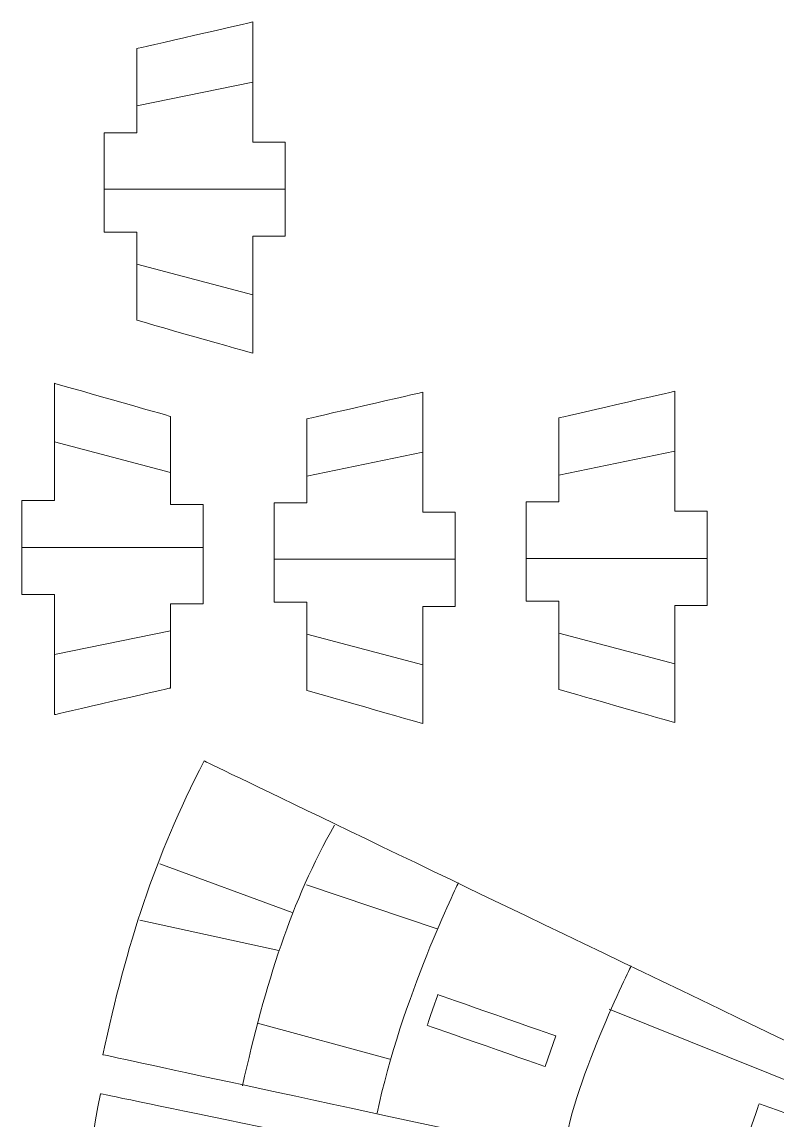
# Model space of a CAD drawing. Header units: centimetres. Extents: x -388 to 387, y -439 to 439.
# Drawn here: x -369.8 to -293.1, y -228.4 to -116.9 of the extents above; entities that cross this region are included whole.
import ezdxf

# ---------------------------------------------------------------- set-up
doc = ezdxf.new("R2010")
doc.units = ezdxf.units.CM
doc.header["$MEASUREMENT"] = 0
doc.layers.add('Layer 1', color=7, linetype='Continuous')

msp = doc.modelspace()

# ---------------------------------------------------------------- linework, layer by layer
at = {"layer": 'Layer 1', "color": 250, "lineweight": 20}
for points, knots in [([(-361.4764, -128.1527), (-361.4764, -128.1527), (-358.1541, -128.1527), (-358.1541, -128.1527), (-358.1541, -128.1527), (-358.1541, -128.1527), (-358.1541, -119.6157), (-358.1541, -119.6157), (-358.1541, -119.6157), (-358.1541, -119.6157), (-346.3779, -116.9116), (-346.3779, -116.9116), (-346.3779, -116.9116), (-346.3779, -116.9116), (-346.3779, -129.101), (-346.3779, -129.101), (-346.3779, -129.101), (-346.3779, -129.101), (-343.0759, -129.101), (-343.0759, -129.101), (-343.0759, -129.101), (-343.0759, -129.101), (-343.0759, -138.6493), (-343.0759, -138.6493), (-343.0759, -138.6493), (-343.0759, -138.6493), (-346.3779, -138.6493), (-346.3779, -138.6493), (-346.3779, -138.6493), (-346.3779, -138.6493), (-346.3779, -150.541), (-346.3779, -150.541), (-346.3779, -150.541), (-346.3779, -150.541), (-358.1541, -147.1869), (-358.1541, -147.1869), (-358.1541, -147.1869), (-358.1541, -147.1869), (-358.1541, -138.2355), (-358.1541, -138.2355), (-358.1541, -138.2355), (-358.1541, -138.2355), (-361.4764, -138.2355), (-361.4764, -138.2355), (-361.4764, -138.2355), (-361.4764, -138.2355), (-361.4764, -128.1527), (-361.4764, -128.1527)], [0, 0, 0, 0, 0.07692308, 0.07692308, 0.07692308, 0.07692309, 0.15384615, 0.15384615, 0.15384615, 0.15384616, 0.23076923, 0.23076923, 0.23076923, 0.23076924, 0.30769231, 0.30769231, 0.30769231, 0.30769232, 0.38461538, 0.38461538, 0.38461538, 0.38461539, 0.46153846, 0.46153846, 0.46153846, 0.46153847, 0.53846154, 0.53846154, 0.53846154, 0.53846155, 0.61538462, 0.61538462, 0.61538462, 0.61538463, 0.69230769, 0.69230769, 0.69230769, 0.6923077, 0.76923077, 0.76923077, 0.76923077, 0.76923078, 0.84615385, 0.84615385, 0.84615385, 0.84615386, 1, 1, 1, 1]), ([(-351.4179, -175.9799), (-351.4179, -175.9799), (-354.7402, -175.9799), (-354.7402, -175.9799), (-354.7402, -175.9799), (-354.7402, -175.9799), (-354.7402, -184.5169), (-354.7402, -184.5169), (-354.7402, -184.5169), (-354.7402, -184.5169), (-366.5164, -187.221), (-366.5164, -187.221), (-366.5164, -187.221), (-366.5164, -187.221), (-366.5164, -175.0316), (-366.5164, -175.0316), (-366.5164, -175.0316), (-366.5164, -175.0316), (-369.8184, -175.0316), (-369.8184, -175.0316), (-369.8184, -175.0316), (-369.8184, -175.0316), (-369.8184, -165.4833), (-369.8184, -165.4833), (-369.8184, -165.4833), (-369.8184, -165.4833), (-366.5164, -165.4833), (-366.5164, -165.4833), (-366.5164, -165.4833), (-366.5164, -165.4833), (-366.5164, -153.5916), (-366.5164, -153.5916), (-366.5164, -153.5916), (-366.5164, -153.5916), (-354.7402, -156.9457), (-354.7402, -156.9457), (-354.7402, -156.9457), (-354.7402, -156.9457), (-354.7402, -165.8971), (-354.7402, -165.8971), (-354.7402, -165.8971), (-354.7402, -165.8971), (-351.4179, -165.8971), (-351.4179, -165.8971), (-351.4179, -165.8971), (-351.4179, -165.8971), (-351.4179, -175.9799), (-351.4179, -175.9799)], [0, 0, 0, 0, 0.07692308, 0.07692308, 0.07692308, 0.07692309, 0.15384615, 0.15384615, 0.15384615, 0.15384616, 0.23076923, 0.23076923, 0.23076923, 0.23076924, 0.30769231, 0.30769231, 0.30769231, 0.30769232, 0.38461538, 0.38461538, 0.38461538, 0.38461539, 0.46153846, 0.46153846, 0.46153846, 0.46153847, 0.53846154, 0.53846154, 0.53846154, 0.53846155, 0.61538462, 0.61538462, 0.61538462, 0.61538463, 0.69230769, 0.69230769, 0.69230769, 0.6923077, 0.76923077, 0.76923077, 0.76923077, 0.76923078, 0.84615385, 0.84615385, 0.84615385, 0.84615386, 1, 1, 1, 1]), ([(-344.2081, -165.7327), (-344.2081, -165.7327), (-340.8858, -165.7327), (-340.8858, -165.7327), (-340.8858, -165.7327), (-340.8858, -165.7327), (-340.8858, -157.1957), (-340.8858, -157.1957), (-340.8858, -157.1957), (-340.8858, -157.1957), (-329.1096, -154.4916), (-329.1096, -154.4916), (-329.1096, -154.4916), (-329.1096, -154.4916), (-329.1096, -166.681), (-329.1096, -166.681), (-329.1096, -166.681), (-329.1096, -166.681), (-325.8076, -166.681), (-325.8076, -166.681), (-325.8076, -166.681), (-325.8076, -166.681), (-325.8076, -176.2293), (-325.8076, -176.2293), (-325.8076, -176.2293), (-325.8076, -176.2293), (-329.1096, -176.2293), (-329.1096, -176.2293), (-329.1096, -176.2293), (-329.1096, -176.2293), (-329.1096, -188.121), (-329.1096, -188.121), (-329.1096, -188.121), (-329.1096, -188.121), (-340.8858, -184.7669), (-340.8858, -184.7669), (-340.8858, -184.7669), (-340.8858, -184.7669), (-340.8858, -175.8155), (-340.8858, -175.8155), (-340.8858, -175.8155), (-340.8858, -175.8155), (-344.2081, -175.8155), (-344.2081, -175.8155), (-344.2081, -175.8155), (-344.2081, -175.8155), (-344.2081, -165.7327), (-344.2081, -165.7327)], [0, 0, 0, 0, 0.07692308, 0.07692308, 0.07692308, 0.07692309, 0.15384615, 0.15384615, 0.15384615, 0.15384616, 0.23076923, 0.23076923, 0.23076923, 0.23076924, 0.30769231, 0.30769231, 0.30769231, 0.30769232, 0.38461538, 0.38461538, 0.38461538, 0.38461539, 0.46153846, 0.46153846, 0.46153846, 0.46153847, 0.53846154, 0.53846154, 0.53846154, 0.53846155, 0.61538462, 0.61538462, 0.61538462, 0.61538463, 0.69230769, 0.69230769, 0.69230769, 0.6923077, 0.76923077, 0.76923077, 0.76923077, 0.76923078, 0.84615385, 0.84615385, 0.84615385, 0.84615386, 1, 1, 1, 1]), ([(-318.6129, -165.6327), (-318.6129, -165.6327), (-315.2906, -165.6327), (-315.2906, -165.6327), (-315.2906, -165.6327), (-315.2906, -165.6327), (-315.2906, -157.0957), (-315.2906, -157.0957), (-315.2906, -157.0957), (-315.2906, -157.0957), (-303.5144, -154.3916), (-303.5144, -154.3916), (-303.5144, -154.3916), (-303.5144, -154.3916), (-303.5144, -166.581), (-303.5144, -166.581), (-303.5144, -166.581), (-303.5144, -166.581), (-300.2124, -166.581), (-300.2124, -166.581), (-300.2124, -166.581), (-300.2124, -166.581), (-300.2124, -176.1293), (-300.2124, -176.1293), (-300.2124, -176.1293), (-300.2124, -176.1293), (-303.5144, -176.1293), (-303.5144, -176.1293), (-303.5144, -176.1293), (-303.5144, -176.1293), (-303.5144, -188.021), (-303.5144, -188.021), (-303.5144, -188.021), (-303.5144, -188.021), (-315.2906, -184.6669), (-315.2906, -184.6669), (-315.2906, -184.6669), (-315.2906, -184.6669), (-315.2906, -175.7155), (-315.2906, -175.7155), (-315.2906, -175.7155), (-315.2906, -175.7155), (-318.6129, -175.7155), (-318.6129, -175.7155), (-318.6129, -175.7155), (-318.6129, -175.7155), (-318.6129, -165.6327), (-318.6129, -165.6327)], [0, 0, 0, 0, 0.07692308, 0.07692308, 0.07692308, 0.07692309, 0.15384615, 0.15384615, 0.15384615, 0.15384616, 0.23076923, 0.23076923, 0.23076923, 0.23076924, 0.30769231, 0.30769231, 0.30769231, 0.30769232, 0.38461538, 0.38461538, 0.38461538, 0.38461539, 0.46153846, 0.46153846, 0.46153846, 0.46153847, 0.53846154, 0.53846154, 0.53846154, 0.53846155, 0.61538462, 0.61538462, 0.61538462, 0.61538463, 0.69230769, 0.69230769, 0.69230769, 0.6923077, 0.76923077, 0.76923077, 0.76923077, 0.76923078, 0.84615385, 0.84615385, 0.84615385, 0.84615386, 1, 1, 1, 1]), ([(-269.2411, -241.6099), (-268.6213, -238.8307), (-267.6549, -235.7025), (-266.2678, -232.8149), (-266.2678, -232.8149), (-266.2678, -232.8149), (-351.3201, -191.9197), (-351.3201, -191.9197), (-351.3201, -191.9197), (-356.4276, -201.8892), (-359.1185, -210.3339), (-361.599, -221.7421), (-361.599, -221.7421), (-361.599, -221.7421), (-269.2411, -241.6099), (-269.2411, -241.6099)], [0, 0, 0, 0, 0.2, 0.2, 0.2, 0.20000001, 0.4, 0.4, 0.4, 0.40000001, 0.6, 0.6, 0.6, 0.60000001, 1, 1, 1, 1]), ([(-269.433, -244.7678), (-269.9355, -248.1545), (-270.228, -251.5542), (-269.7008, -255.005), (-269.7008, -255.005), (-269.7008, -255.005), (-351.7847, -264.7259), (-351.7847, -264.7259), (-351.7847, -264.7259), (-351.7847, -264.7259), (-351.8398, -266.8326), (-351.8398, -266.8326), (-351.8398, -266.8326), (-351.8398, -266.8326), (-363.2299, -267.4504), (-363.2299, -267.4504), (-363.2299, -267.4504), (-365.1936, -253.7154), (-364.5917, -239.7867), (-361.8441, -225.6959), (-361.8441, -225.6959), (-361.8441, -225.6959), (-269.433, -244.7678), (-269.433, -244.7678)], [0, 0, 0, 0, 0.14285714, 0.14285714, 0.14285714, 0.14285715, 0.28571429, 0.28571429, 0.28571429, 0.2857143, 0.42857143, 0.42857143, 0.42857143, 0.42857144, 0.57142857, 0.57142857, 0.57142857, 0.57142858, 0.71428571, 0.71428571, 0.71428571, 0.71428572, 1, 1, 1, 1])]:
    msp.add_open_spline(points, degree=3, knots=knots, dxfattribs=at)
at = {"layer": 'Layer 1', "color": 114, "lineweight": 20}
for points in [[(-358.1541, -125.4288), (-358.1541, -125.4288), (-346.3779, -123.0063), (-346.3779, -123.0063)], [(-361.4764, -133.8752), (-361.4764, -133.8752), (-343.0759, -133.8752), (-343.0759, -133.8752)], [(-358.1541, -141.4802), (-358.1541, -141.4802), (-346.3779, -144.5952), (-346.3779, -144.5952)], [(-354.7402, -162.6524), (-354.7402, -162.6524), (-366.5164, -159.5374), (-366.5164, -159.5374)], [(-315.2906, -162.9088), (-315.2906, -162.9088), (-303.5144, -160.4863), (-303.5144, -160.4863)], [(-340.8858, -163.0088), (-340.8858, -163.0088), (-329.1096, -160.5863), (-329.1096, -160.5863)], [(-351.4179, -170.2574), (-351.4179, -170.2574), (-369.8184, -170.2574), (-369.8184, -170.2574)], [(-344.2081, -171.4552), (-344.2081, -171.4552), (-325.8076, -171.4552), (-325.8076, -171.4552)], [(-318.6129, -171.3552), (-318.6129, -171.3552), (-300.2124, -171.3552), (-300.2124, -171.3552)], [(-354.7402, -178.7038), (-354.7402, -178.7038), (-366.5164, -181.1263), (-366.5164, -181.1263)], [(-340.8858, -179.0602), (-340.8858, -179.0602), (-329.1096, -182.1752), (-329.1096, -182.1752)], [(-315.2906, -178.9602), (-315.2906, -178.9602), (-303.5144, -182.0752), (-303.5144, -182.0752)], [(-338.0724, -198.4469), (-342.4342, -206.1041), (-345.0721, -214.4448), (-347.4209, -224.8986)], [(-342.3631, -207.3174), (-342.3631, -207.3174), (-355.8028, -202.3725), (-355.8028, -202.3725)], [(-340.9035, -204.4901), (-340.9035, -204.4901), (-327.6389, -208.9541), (-327.6389, -208.9541)], [(-325.4841, -204.3038), (-325.4841, -204.3038), (-331.2999, -216.063), (-333.7425, -227.6838)], [(-343.7142, -211.1627), (-343.7142, -211.1627), (-357.8327, -208.0801), (-357.8327, -208.0801)], [(-307.9483, -212.7313), (-307.9483, -212.7313), (-314.1535, -225.1709), (-314.7962, -231.9363)], [(-290.0094, -225.2083), (-290.0094, -225.2083), (-310.1635, -217.11), (-310.1635, -217.11)], [(-332.4418, -222.2014), (-332.4418, -222.2014), (-345.8954, -218.5324), (-345.8954, -218.5324)]]:
    msp.add_open_spline(points, degree=3, dxfattribs=at)
at = {"layer": 'Layer 1', "color": 240, "lineweight": 20}
for points in [[(-315.5724, -219.834), (-315.5724, -219.834), (-316.6633, -222.9506), (-316.6633, -222.9506), (-316.6633, -222.9506), (-316.6633, -222.9506), (-328.6501, -218.7549), (-328.6501, -218.7549), (-328.6501, -218.7549), (-328.6501, -218.7549), (-327.5592, -215.6383), (-327.5592, -215.6383), (-327.5592, -215.6383), (-327.5592, -215.6383), (-315.5724, -219.834), (-315.5724, -219.834)], [(-282.9796, -230.9072), (-282.9796, -230.9072), (-284.0705, -234.0238), (-284.0705, -234.0238), (-284.0705, -234.0238), (-284.0705, -234.0238), (-296.0314, -229.8372), (-296.0314, -229.8372), (-296.0314, -229.8372), (-296.0314, -229.8372), (-294.9405, -226.7205), (-294.9405, -226.7205), (-294.9405, -226.7205), (-294.9405, -226.7205), (-282.9796, -230.9072), (-282.9796, -230.9072)]]:
    msp.add_open_spline(points, degree=3, knots=[0, 0, 0, 0, 0.2, 0.2, 0.2, 0.20000001, 0.4, 0.4, 0.4, 0.40000001, 0.6, 0.6, 0.6, 0.60000001, 1, 1, 1, 1], dxfattribs=at)

doc.saveas('drawing.dxf')
